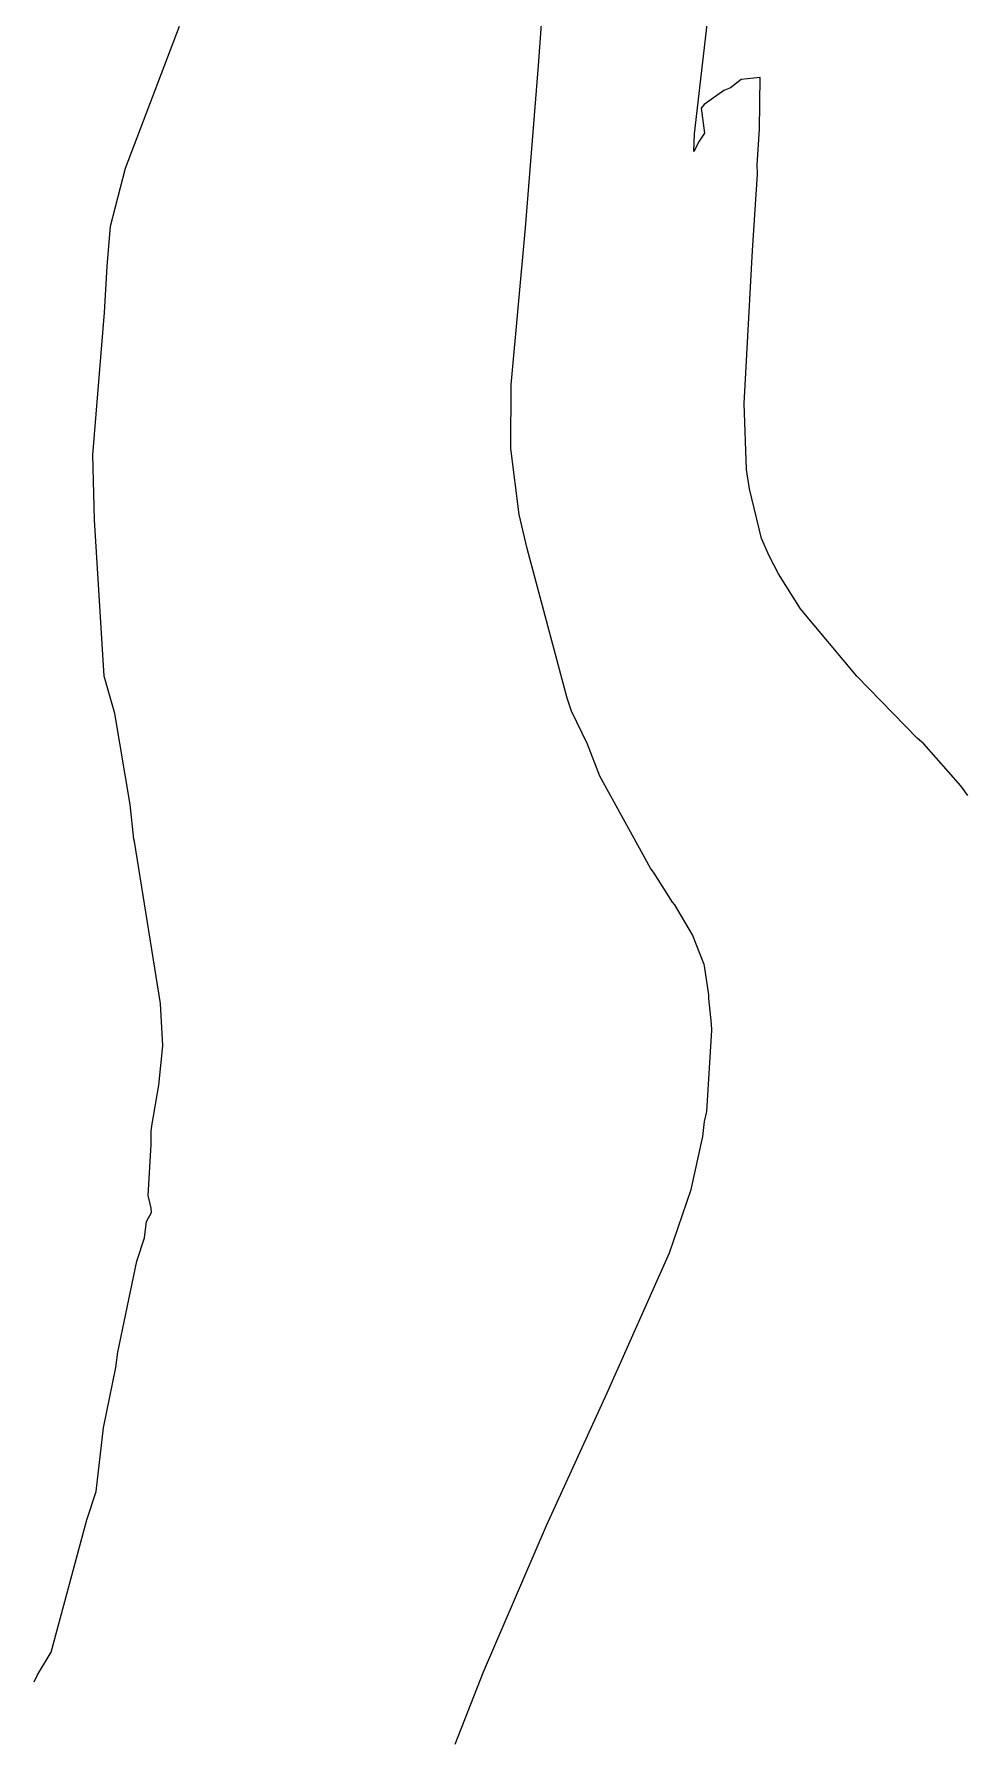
# Model space of a CAD drawing. Header units: metres. Extents: x 809241 to 811075, y 9156873 to 9158251.
# Drawn here: x 809241.3 to 809325.6, y 9157544.7 to 9157699.1 of the extents above; entities that cross this region are included whole.
import ezdxf

# ---------------------------------------------------------------- set-up
doc = ezdxf.new("R2010")
doc.units = ezdxf.units.M
doc.layers.add('C-TOPO-MAJR', color=9, linetype='Continuous')

msp = doc.modelspace()

# ---------------------------------------------------------------- linework, layer by layer
at = {"layer": 'C-TOPO-MAJR', "color": 9, "linetype": 'Continuous', "lineweight": 5}
for points, elevation in [([(809279.42, 9157544.2), (809281.99, 9157550.74), (809287.69, 9157564), (809293.2, 9157576.03), (809298.83, 9157588.71), (809300.8, 9157594.46), (809301.85, 9157599.26), (809302.02, 9157600.6), (809302.21, 9157601.51), (809302.68, 9157608.89), (809302.66, 9157609.45), (809302.41, 9157611.76), (809302.41, 9157612.08), (809302.01, 9157614.71), (809301.97, 9157614.83), (809300.93, 9157617.51), (809299.31, 9157620.23), (809299.11, 9157620.48), (809297.45, 9157623.11), (809297.11, 9157623.55), (809292.54, 9157631.91), (809291.41, 9157634.81), (809289.96, 9157637.79), (809289.56, 9157638.98), (809285.94, 9157652.52), (809285.23, 9157655.6), (809284.48, 9157661.6), (809284.5, 9157667.35), (809285.78, 9157681.58), (809286.98, 9157696.28), (809288.04, 9157710.88)], 2760), ([(809241.27, 9157549.84), (809241.57, 9157550.48), (809242.82, 9157552.52), (809246.06, 9157564.52), (809246.88, 9157567.09), (809247.56, 9157572.85), (809248.68, 9157578.32), (809248.86, 9157579.7), (809250.59, 9157587.94), (809251.26, 9157590.08), (809251.45, 9157591.54), (809251.9, 9157592.36), (809251.87, 9157592.77), (809251.61, 9157593.91), (809251.87, 9157598.54), (809251.87, 9157599.7), (809251.93, 9157600.23), (809252.58, 9157603.91), (809252.94, 9157607.48), (809252.72, 9157611.3), (809250.37, 9157625.97), (809250.32, 9157626.19), (809249.97, 9157629.32), (809248.57, 9157637.58), (809247.63, 9157640.97), (809246.74, 9157655.12), (809246.58, 9157661.02), (809247.64, 9157673.9), (809247.88, 9157678.08), (809248.19, 9157681.73), (809249.56, 9157686.99), (809254.43, 9157699.84)], 2770), ([(809325.87, 9157630.15), (809325.24, 9157631.02), (809321.89, 9157634.82), (809321.27, 9157635.35), (809315.81, 9157640.96), (809310.72, 9157647.06), (809308.71, 9157650.23), (809307.86, 9157651.85), (809307.17, 9157653.42), (809306.08, 9157657.93), (809305.81, 9157659.67), (809305.6, 9157665.66), (809306.37, 9157679.52), (809306.8, 9157686.43), (809306.78, 9157687.29), (809307, 9157690.53), (809307.05, 9157695.2), (809305.35, 9157695.03), (809304.37, 9157694.27), (809303.75, 9157694.03), (809301.98, 9157692.77), (809301.7, 9157692.42), (809302.01, 9157690.15), (809301.53, 9157689.42), (809301.04, 9157688.49), (809301.11, 9157690.11), (809302.27, 9157700.29)], 2750)]:
    msp.add_lwpolyline(points, dxfattribs=dict(at, elevation=elevation))

doc.saveas('drawing.dxf')
